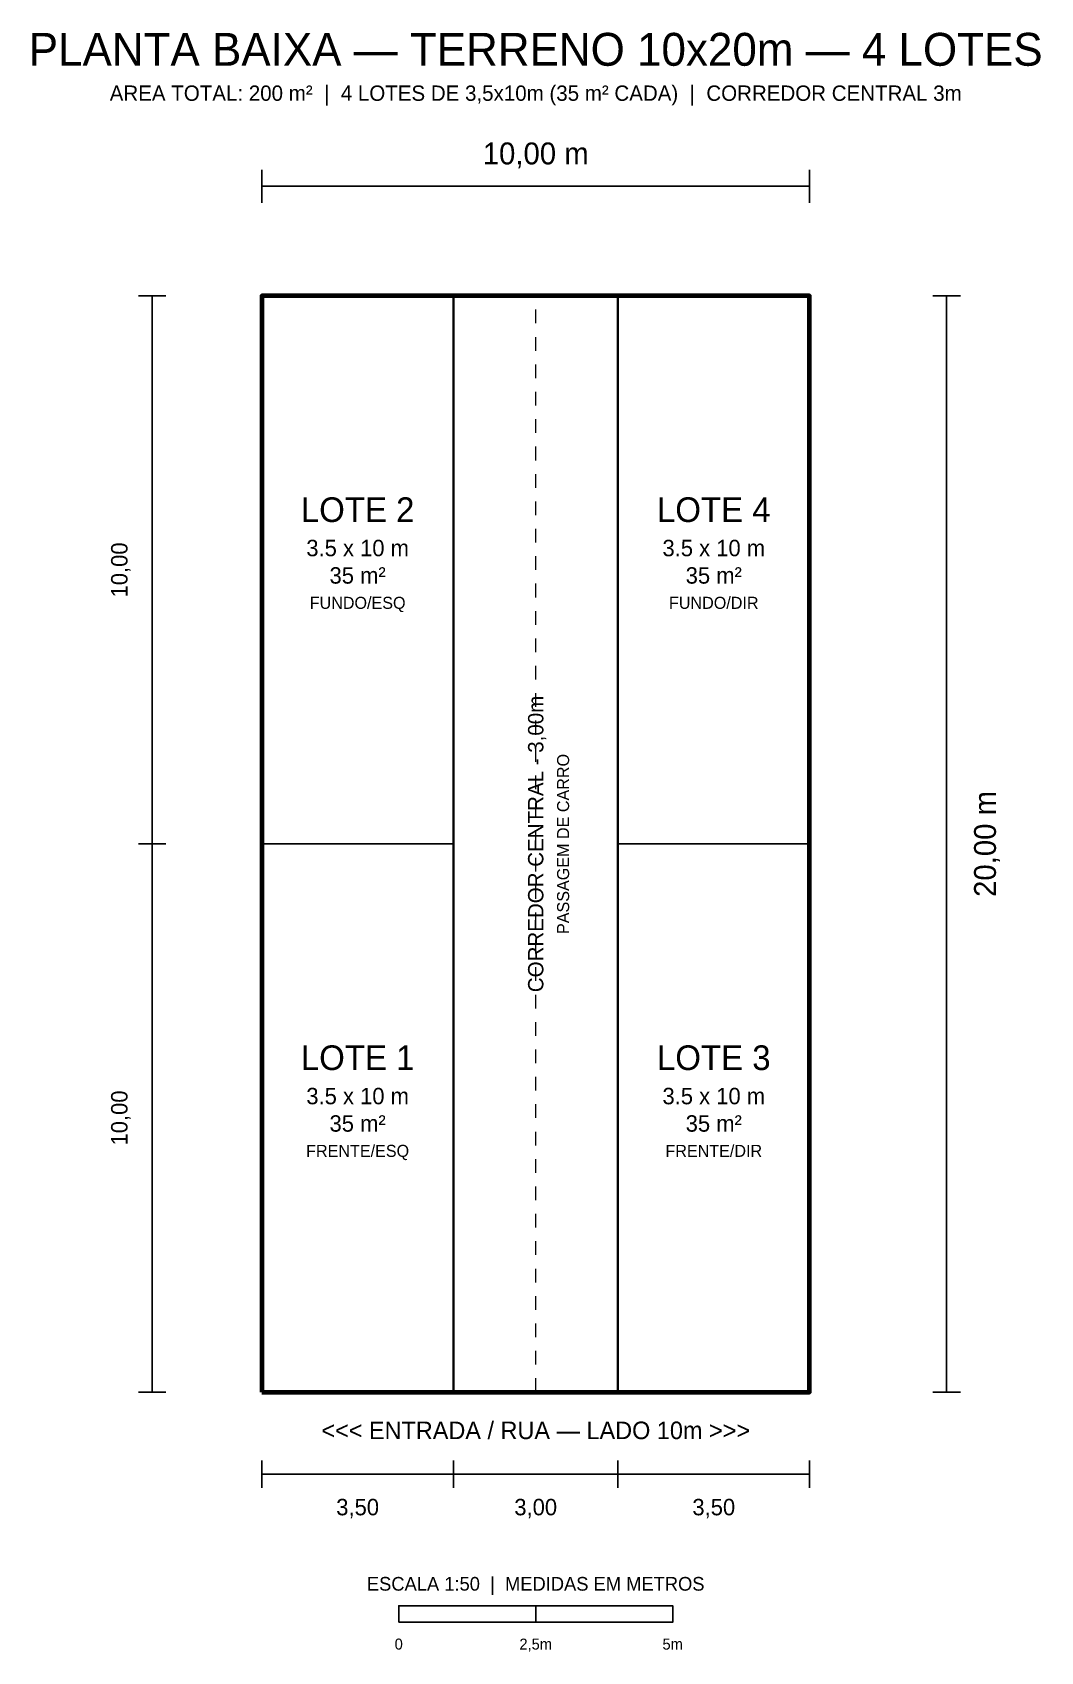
# Model space of a CAD drawing. Header units: metres. Extents: x -4.2 to 14.2, y -4.7 to 24.8.
import ezdxf
from ezdxf.enums import TextEntityAlignment as Align

# ---------------------------------------------------------------- set-up
doc = ezdxf.new("R2010")
doc.units = ezdxf.units.M
doc.linetypes.add('DASHED', pattern=[0.5, 0.25, -0.25])
for name, color, linetype in [('CORREDOR', 30, 'CONTINUOUS'), ('COTAS', 1, 'CONTINUOUS'), ('DIVISORIA', 8, 'DASHED'), ('LOTES', 3, 'CONTINUOUS'), ('TERRENO', 5, 'CONTINUOUS'), ('TEXTOS', 7, 'CONTINUOUS'), ('TITULO', 4, 'CONTINUOUS')]:
    doc.layers.add(name, color=color, linetype=linetype)

msp = doc.modelspace()

# ---------------------------------------------------------------- linework, layer by layer
at = {"layer": 'CORREDOR', "linetype": 'DASHED', "lineweight": 13}
msp.add_line((5, 0), (5, 20), dxfattribs=at)
at = {"layer": 'CORREDOR', "lineweight": 35}
msp.add_lwpolyline([(3.5, 0), (6.5, 0), (6.5, 20), (3.5, 20)], close=True, dxfattribs=at)
at = {"layer": 'COTAS'}
for p, q in [((0, 21.7), (0, 22.3)), ((10, 21.7), (10, 22.3)), ((0, 22), (10, 22)), ((-2.25, 20), (-1.75, 20)), ((-2, 10), (-2, 20)), ((12.25, 20), (12.75, 20)), ((12.5, 0), (12.5, 20)), ((-2.25, 10), (-1.75, 10)), ((-2.25, 10), (-1.75, 10)), ((-2, 0), (-2, 10)), ((-2.25, 0), (-1.75, 0)), ((12.25, 0), (12.75, 0)), ((0, -1.75), (0, -1.25)), ((3.5, -1.75), (3.5, -1.25)), ((3.5, -1.75), (3.5, -1.25)), ((6.5, -1.75), (6.5, -1.25)), ((6.5, -1.75), (6.5, -1.25)), ((10, -1.75), (10, -1.25)), ((0, -1.5), (3.5, -1.5)), ((3.5, -1.5), (6.5, -1.5)), ((6.5, -1.5), (10, -1.5)), ((5, -4.2), (5, -3.9))]:
    msp.add_line(p, q, dxfattribs=at)
msp.add_lwpolyline([(2.5, -4.2), (7.5, -4.2), (7.5, -3.9), (2.5, -3.9)], close=True, dxfattribs=at)
at = {"layer": 'DIVISORIA'}
for p, q in [((0, 10), (3.5, 10)), ((6.5, 10), (10, 10))]:
    msp.add_line(p, q, dxfattribs=at)
at = {"layer": 'LOTES', "lineweight": 25}
for points in [[(0, 10), (3.5, 10), (3.5, 20), (0, 20)], [(6.5, 10), (10, 10), (10, 20), (6.5, 20)], [(0, 0), (3.5, 0), (3.5, 10), (0, 10)], [(6.5, 0), (10, 0), (10, 10), (6.5, 10)]]:
    msp.add_lwpolyline(points, close=True, dxfattribs=at)
at = {"layer": 'TERRENO', "lineweight": 70}
msp.add_lwpolyline([(0, 0), (10, 0), (10, 20), (0, 20)], close=True, dxfattribs=at)

# ---------------------------------------------------------------- texts
at = {"layer": 'CORREDOR'}
for s, height, p in [('CORREDOR CENTRAL - 3,00m', 0.28, (5, 10)), ('PASSAGEM DE CARRO', 0.22, (5.5, 10))]:
    msp.add_text(s, height=height, rotation=90, dxfattribs=at).set_placement(p, align=Align.MIDDLE_CENTER)
at = {"layer": 'COTAS'}
for s, height, p in [('10,00 m', 0.4, (5, 22.6)), ('3,50', 0.3, (1.75, -2.1)), ('3,00', 0.3, (5, -2.1)), ('3,50', 0.3, (8.25, -2.1)), ('0', 0.2, (2.5, -4.6)), ('2,5m', 0.2, (5, -4.6)), ('5m', 0.2, (7.5, -4.6))]:
    msp.add_text(s, height=height, dxfattribs=at).set_placement(p, align=Align.MIDDLE_CENTER)
for s, height, p in [('10,00', 0.3, (-2.6, 15)), ('20,00 m', 0.4, (13.2, 10)), ('10,00', 0.3, (-2.6, 5))]:
    msp.add_text(s, height=height, rotation=90, dxfattribs=at).set_placement(p, align=Align.MIDDLE_CENTER)
at = {"layer": 'TEXTOS'}
for s, height, p in [('LOTE 2', 0.45, (1.75, 16.1)), ('LOTE 4', 0.45, (8.25, 16.1)), ('3.5 x 10 m', 0.3, (1.75, 15.4)), ('3.5 x 10 m', 0.3, (8.25, 15.4)), ('35 m²', 0.3, (1.75, 14.9)), ('35 m²', 0.3, (8.25, 14.9)), ('FUNDO/ESQ', 0.22, (1.75, 14.4)), ('FUNDO/DIR', 0.22, (8.25, 14.4)), ('LOTE 1', 0.45, (1.75, 6.1)), ('LOTE 3', 0.45, (8.25, 6.1)), ('3.5 x 10 m', 0.3, (1.75, 5.4)), ('3.5 x 10 m', 0.3, (8.25, 5.4)), ('35 m²', 0.3, (1.75, 4.9)), ('35 m²', 0.3, (8.25, 4.9)), ('FRENTE/ESQ', 0.22, (1.75, 4.4)), ('FRENTE/DIR', 0.22, (8.25, 4.4)), ('<<< ENTRADA / RUA — LADO 10m >>>', 0.32, (5, -0.7)), ('ESCALA 1:50  |  MEDIDAS EM METROS', 0.25, (5, -3.5))]:
    msp.add_text(s, height=height, dxfattribs=at).set_placement(p, align=Align.MIDDLE_CENTER)
at = {"layer": 'TITULO'}
for s, height, p in [('PLANTA BAIXA — TERRENO 10x20m — 4 LOTES', 0.6, (5, 24.5)), ('AREA TOTAL: 200 m²  |  4 LOTES DE 3,5x10m (35 m² CADA)  |  CORREDOR CENTRAL 3m', 0.28, (5, 23.7))]:
    msp.add_text(s, height=height, dxfattribs=at).set_placement(p, align=Align.MIDDLE_CENTER)

doc.saveas('drawing.dxf')
